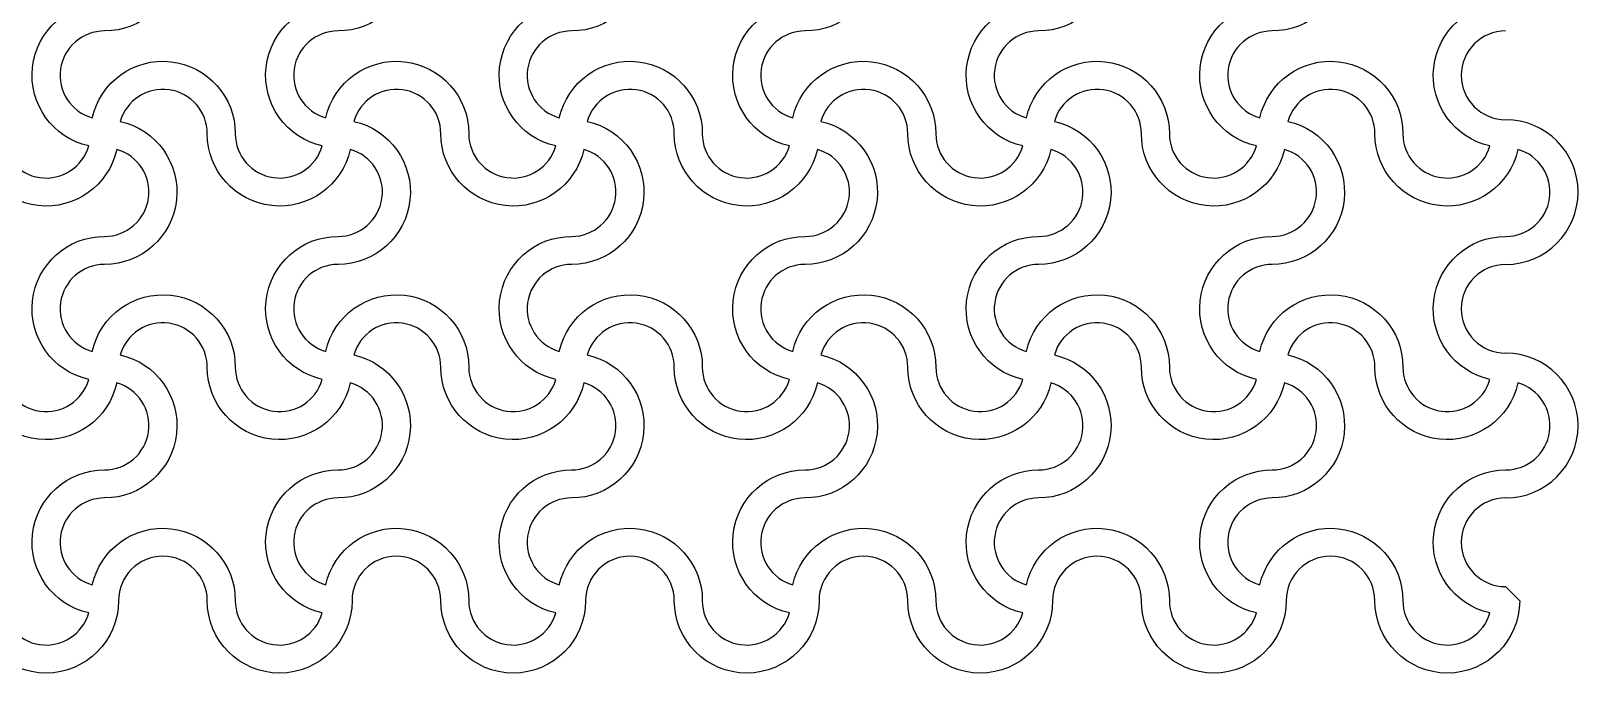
# Model space of a CAD drawing. Header units: millimetres. Extents: x 24 to 345, y 12 to 201.
# Drawn here: x 70.669 to 73.319, y 22.17 to 23.27 of the extents above; entities that cross this region are included whole.
import ezdxf

# ---------------------------------------------------------------- set-up
doc = ezdxf.new("R2010")
doc.units = ezdxf.units.MM
doc.header["$MEASUREMENT"] = 0
doc.layers.add('5th metal (rf+ground)', color=240, linetype='Continuous')

msp = doc.modelspace()

# ---------------------------------------------------------------- linework, layer by layer
at = {"layer": '5th metal (rf+ground)'}
for points in [[(70.5713, 23.49421, 0.8687853), (70.42227, 23.51524, -0.8959788), (70.3953, 23.27021, 0.8687853), (70.37427, 23.12118, -0.8959788), (70.6193, 23.09421, 0.8687853), (70.76833, 23.07318, -0.8959788), (70.7953, 23.31821, 0.8687853), (70.81633, 23.46724, -0.8959788)], [(70.5713, 23.49421, 0.8687853), (70.42227, 23.51524, -0.8959788), (70.3953, 23.27021, 0.8687853), (70.37427, 23.12118, -0.8959788), (70.6193, 23.09421, 0.8687853), (70.76833, 23.07318, -0.8959788), (70.7953, 23.31821, 0.8687853), (70.81633, 23.46724, -0.8959788)], [(70.5713, 23.49421, 0.8687853), (70.42227, 23.51524, -0.8959788), (70.3953, 23.27021, 0.8687853), (70.37427, 23.12118, -0.8959788), (70.6193, 23.09421, 0.8687853), (70.76833, 23.07318, -0.8959788), (70.7953, 23.31821, 0.8687853), (70.81633, 23.46724, -0.8959788)], [(70.5713, 23.49421, 0.8687853), (70.42227, 23.51524, -0.8959788), (70.3953, 23.27021, 0.8687853), (70.37427, 23.12118, -0.8959788), (70.6193, 23.09421, 0.8687853), (70.76833, 23.07318, -0.8959788), (70.7953, 23.31821, 0.8687853), (70.81633, 23.46724, -0.8959788)], [(70.9713, 23.49421, 0.8687853), (70.82227, 23.51524, -0.8959788), (70.7953, 23.27021, 0.8687853), (70.77427, 23.12118, -0.8959788), (71.0193, 23.09421, 0.8687853), (71.16833, 23.07318, -0.8959788), (71.1953, 23.31821, 0.8687853), (71.21633, 23.46724, -0.8959788)], [(70.9713, 23.49421, 0.8687853), (70.82227, 23.51524, -0.8959788), (70.7953, 23.27021, 0.8687853), (70.77427, 23.12118, -0.8959788), (71.0193, 23.09421, 0.8687853), (71.16833, 23.07318, -0.8959788), (71.1953, 23.31821, 0.8687853), (71.21633, 23.46724, -0.8959788)], [(70.9713, 23.49421, 0.8687853), (70.82227, 23.51524, -0.8959788), (70.7953, 23.27021, 0.8687853), (70.77427, 23.12118, -0.8959788), (71.0193, 23.09421, 0.8687853), (71.16833, 23.07318, -0.8959788), (71.1953, 23.31821, 0.8687853), (71.21633, 23.46724, -0.8959788)], [(70.9713, 23.49421, 0.8687853), (70.82227, 23.51524, -0.8959788), (70.7953, 23.27021, 0.8687853), (70.77427, 23.12118, -0.8959788), (71.0193, 23.09421, 0.8687853), (71.16833, 23.07318, -0.8959788), (71.1953, 23.31821, 0.8687853), (71.21633, 23.46724, -0.8959788)], [(71.3713, 23.49421, 0.8687853), (71.22227, 23.51524, -0.8959788), (71.1953, 23.27021, 0.8687853), (71.17427, 23.12118, -0.8959788), (71.4193, 23.09421, 0.8687853), (71.56833, 23.07318, -0.8959788), (71.5953, 23.31821, 0.8687853), (71.61633, 23.46724, -0.8959788)], [(71.3713, 23.49421, 0.8687853), (71.22227, 23.51524, -0.8959788), (71.1953, 23.27021, 0.8687853), (71.17427, 23.12118, -0.8959788), (71.4193, 23.09421, 0.8687853), (71.56833, 23.07318, -0.8959788), (71.5953, 23.31821, 0.8687853), (71.61633, 23.46724, -0.8959788)], [(71.3713, 23.49421, 0.8687853), (71.22227, 23.51524, -0.8959788), (71.1953, 23.27021, 0.8687853), (71.17427, 23.12118, -0.8959788), (71.4193, 23.09421, 0.8687853), (71.56833, 23.07318, -0.8959788), (71.5953, 23.31821, 0.8687853), (71.61633, 23.46724, -0.8959788)], [(71.3713, 23.49421, 0.8687853), (71.22227, 23.51524, -0.8959788), (71.1953, 23.27021, 0.8687853), (71.17427, 23.12118, -0.8959788), (71.4193, 23.09421, 0.8687853), (71.56833, 23.07318, -0.8959788), (71.5953, 23.31821, 0.8687853), (71.61633, 23.46724, -0.8959788)], [(71.7713, 23.49421, 0.8687853), (71.62227, 23.51524, -0.8959788), (71.5953, 23.27021, 0.8687853), (71.57427, 23.12118, -0.8959788), (71.8193, 23.09421, 0.8687853), (71.96833, 23.07318, -0.8959788), (71.9953, 23.31821, 0.8687853), (72.01633, 23.46724, -0.8959788)], [(71.7713, 23.49421, 0.8687853), (71.62227, 23.51524, -0.8959788), (71.5953, 23.27021, 0.8687853), (71.57427, 23.12118, -0.8959788), (71.8193, 23.09421, 0.8687853), (71.96833, 23.07318, -0.8959788), (71.9953, 23.31821, 0.8687853), (72.01633, 23.46724, -0.8959788)], [(71.7713, 23.49421, 0.8687853), (71.62227, 23.51524, -0.8959788), (71.5953, 23.27021, 0.8687853), (71.57427, 23.12118, -0.8959788), (71.8193, 23.09421, 0.8687853), (71.96833, 23.07318, -0.8959788), (71.9953, 23.31821, 0.8687853), (72.01633, 23.46724, -0.8959788)], [(71.7713, 23.49421, 0.8687853), (71.62227, 23.51524, -0.8959788), (71.5953, 23.27021, 0.8687853), (71.57427, 23.12118, -0.8959788), (71.8193, 23.09421, 0.8687853), (71.96833, 23.07318, -0.8959788), (71.9953, 23.31821, 0.8687853), (72.01633, 23.46724, -0.8959788)], [(72.1713, 23.49421, 0.8687853), (72.02227, 23.51524, -0.8959788), (71.9953, 23.27021, 0.8687853), (71.97427, 23.12118, -0.8959788), (72.2193, 23.09421, 0.8687853), (72.36833, 23.07318, -0.8959788), (72.3953, 23.31821, 0.8687853), (72.41633, 23.46724, -0.8959788)], [(72.1713, 23.49421, 0.8687853), (72.02227, 23.51524, -0.8959788), (71.9953, 23.27021, 0.8687853), (71.97427, 23.12118, -0.8959788), (72.2193, 23.09421, 0.8687853), (72.36833, 23.07318, -0.8959788), (72.3953, 23.31821, 0.8687853), (72.41633, 23.46724, -0.8959788)], [(72.1713, 23.49421, 0.8687853), (72.02227, 23.51524, -0.8959788), (71.9953, 23.27021, 0.8687853), (71.97427, 23.12118, -0.8959788), (72.2193, 23.09421, 0.8687853), (72.36833, 23.07318, -0.8959788), (72.3953, 23.31821, 0.8687853), (72.41633, 23.46724, -0.8959788)], [(72.1713, 23.49421, 0.8687853), (72.02227, 23.51524, -0.8959788), (71.9953, 23.27021, 0.8687853), (71.97427, 23.12118, -0.8959788), (72.2193, 23.09421, 0.8687853), (72.36833, 23.07318, -0.8959788), (72.3953, 23.31821, 0.8687853), (72.41633, 23.46724, -0.8959788)], [(72.5713, 23.49421, 0.8687853), (72.42227, 23.51524, -0.8959788), (72.3953, 23.27021, 0.8687853), (72.37427, 23.12118, -0.8959788), (72.6193, 23.09421, 0.8687853), (72.76833, 23.07318, -0.8959788), (72.7953, 23.31821, 0.8687853), (72.81633, 23.46724, -0.8959788)], [(72.5713, 23.49421, 0.8687853), (72.42227, 23.51524, -0.8959788), (72.3953, 23.27021, 0.8687853), (72.37427, 23.12118, -0.8959788), (72.6193, 23.09421, 0.8687853), (72.76833, 23.07318, -0.8959788), (72.7953, 23.31821, 0.8687853), (72.81633, 23.46724, -0.8959788)], [(72.5713, 23.49421, 0.8687853), (72.42227, 23.51524, -0.8959788), (72.3953, 23.27021, 0.8687853), (72.37427, 23.12118, -0.8959788), (72.6193, 23.09421, 0.8687853), (72.76833, 23.07318, -0.8959788), (72.7953, 23.31821, 0.8687853), (72.81633, 23.46724, -0.8959788)], [(72.5713, 23.49421, 0.8687853), (72.42227, 23.51524, -0.8959788), (72.3953, 23.27021, 0.8687853), (72.37427, 23.12118, -0.8959788), (72.6193, 23.09421, 0.8687853), (72.76833, 23.07318, -0.8959788), (72.7953, 23.31821, 0.8687853), (72.81633, 23.46724, -0.8959788)], [(72.9713, 23.49421, 0.8687853), (72.82227, 23.51524, -0.8959788), (72.7953, 23.27021, 0.8687853), (72.77427, 23.12118, -0.8959788), (73.0193, 23.09421, 0.8687853), (73.16833, 23.07318, -0.8959788), (73.1953, 23.31821, 0.8687853), (73.21633, 23.46724, -0.8959788)], [(72.9713, 23.49421, 0.8687853), (72.82227, 23.51524, -0.8959788), (72.7953, 23.27021, 0.8687853), (72.77427, 23.12118, -0.8959788), (73.0193, 23.09421, 0.8687853), (73.16833, 23.07318, -0.8959788), (73.1953, 23.31821, 0.8687853), (73.21633, 23.46724, -0.8959788)], [(72.9713, 23.49421, 0.8687853), (72.82227, 23.51524, -0.8959788), (72.7953, 23.27021, 0.8687853), (72.77427, 23.12118, -0.8959788), (73.0193, 23.09421, 0.8687853), (73.16833, 23.07318, -0.8959788), (73.1953, 23.31821, 0.8687853), (73.21633, 23.46724, -0.8959788)], [(72.9713, 23.49421, 0.8687853), (72.82227, 23.51524, -0.8959788), (72.7953, 23.27021, 0.8687853), (72.77427, 23.12118, -0.8959788), (73.0193, 23.09421, 0.8687853), (73.16833, 23.07318, -0.8959788), (73.1953, 23.31821, 0.8687853), (73.21633, 23.46724, -0.8959788)], [(70.5713, 23.09421, 0.8687853), (70.42227, 23.11524, -0.8959788), (70.3953, 22.87021, 0.8687853), (70.37427, 22.72118, -0.8959788), (70.6193, 22.69421, 0.8687853), (70.76833, 22.67318, -0.8959788), (70.7953, 22.91821, 0.8687853), (70.81633, 23.06724, -0.8959788)], [(70.5713, 23.09421, 0.8687853), (70.42227, 23.11524, -0.8959788), (70.3953, 22.87021, 0.8687853), (70.37427, 22.72118, -0.8959788), (70.6193, 22.69421, 0.8687853), (70.76833, 22.67318, -0.8959788), (70.7953, 22.91821, 0.8687853), (70.81633, 23.06724, -0.8959788)], [(70.5713, 23.09421, 0.8687853), (70.42227, 23.11524, -0.8959788), (70.3953, 22.87021, 0.8687853), (70.37427, 22.72118, -0.8959788), (70.6193, 22.69421, 0.8687853), (70.76833, 22.67318, -0.8959788), (70.7953, 22.91821, 0.8687853), (70.81633, 23.06724, -0.8959788)], [(70.5713, 23.09421, 0.8687853), (70.42227, 23.11524, -0.8959788), (70.3953, 22.87021, 0.8687853), (70.37427, 22.72118, -0.8959788), (70.6193, 22.69421, 0.8687853), (70.76833, 22.67318, -0.8959788), (70.7953, 22.91821, 0.8687853), (70.81633, 23.06724, -0.8959788)], [(70.9713, 23.09421, 0.8687853), (70.82227, 23.11524, -0.8959788), (70.7953, 22.87021, 0.8687853), (70.77427, 22.72118, -0.8959788), (71.0193, 22.69421, 0.8687853), (71.16833, 22.67318, -0.8959788), (71.1953, 22.91821, 0.8687853), (71.21633, 23.06724, -0.8959788)], [(70.9713, 23.09421, 0.8687853), (70.82227, 23.11524, -0.8959788), (70.7953, 22.87021, 0.8687853), (70.77427, 22.72118, -0.8959788), (71.0193, 22.69421, 0.8687853), (71.16833, 22.67318, -0.8959788), (71.1953, 22.91821, 0.8687853), (71.21633, 23.06724, -0.8959788)], [(70.9713, 23.09421, 0.8687853), (70.82227, 23.11524, -0.8959788), (70.7953, 22.87021, 0.8687853), (70.77427, 22.72118, -0.8959788), (71.0193, 22.69421, 0.8687853), (71.16833, 22.67318, -0.8959788), (71.1953, 22.91821, 0.8687853), (71.21633, 23.06724, -0.8959788)], [(70.9713, 23.09421, 0.8687853), (70.82227, 23.11524, -0.8959788), (70.7953, 22.87021, 0.8687853), (70.77427, 22.72118, -0.8959788), (71.0193, 22.69421, 0.8687853), (71.16833, 22.67318, -0.8959788), (71.1953, 22.91821, 0.8687853), (71.21633, 23.06724, -0.8959788)], [(71.3713, 23.09421, 0.8687853), (71.22227, 23.11524, -0.8959788), (71.1953, 22.87021, 0.8687853), (71.17427, 22.72118, -0.8959788), (71.4193, 22.69421, 0.8687853), (71.56833, 22.67318, -0.8959788), (71.5953, 22.91821, 0.8687853), (71.61633, 23.06724, -0.8959788)], [(71.3713, 23.09421, 0.8687853), (71.22227, 23.11524, -0.8959788), (71.1953, 22.87021, 0.8687853), (71.17427, 22.72118, -0.8959788), (71.4193, 22.69421, 0.8687853), (71.56833, 22.67318, -0.8959788), (71.5953, 22.91821, 0.8687853), (71.61633, 23.06724, -0.8959788)], [(71.3713, 23.09421, 0.8687853), (71.22227, 23.11524, -0.8959788), (71.1953, 22.87021, 0.8687853), (71.17427, 22.72118, -0.8959788), (71.4193, 22.69421, 0.8687853), (71.56833, 22.67318, -0.8959788), (71.5953, 22.91821, 0.8687853), (71.61633, 23.06724, -0.8959788)], [(71.3713, 23.09421, 0.8687853), (71.22227, 23.11524, -0.8959788), (71.1953, 22.87021, 0.8687853), (71.17427, 22.72118, -0.8959788), (71.4193, 22.69421, 0.8687853), (71.56833, 22.67318, -0.8959788), (71.5953, 22.91821, 0.8687853), (71.61633, 23.06724, -0.8959788)], [(71.7713, 23.09421, 0.8687853), (71.62227, 23.11524, -0.8959788), (71.5953, 22.87021, 0.8687853), (71.57427, 22.72118, -0.8959788), (71.8193, 22.69421, 0.8687853), (71.96833, 22.67318, -0.8959788), (71.9953, 22.91821, 0.8687853), (72.01633, 23.06724, -0.8959788)], [(71.7713, 23.09421, 0.8687853), (71.62227, 23.11524, -0.8959788), (71.5953, 22.87021, 0.8687853), (71.57427, 22.72118, -0.8959788), (71.8193, 22.69421, 0.8687853), (71.96833, 22.67318, -0.8959788), (71.9953, 22.91821, 0.8687853), (72.01633, 23.06724, -0.8959788)], [(71.7713, 23.09421, 0.8687853), (71.62227, 23.11524, -0.8959788), (71.5953, 22.87021, 0.8687853), (71.57427, 22.72118, -0.8959788), (71.8193, 22.69421, 0.8687853), (71.96833, 22.67318, -0.8959788), (71.9953, 22.91821, 0.8687853), (72.01633, 23.06724, -0.8959788)], [(71.7713, 23.09421, 0.8687853), (71.62227, 23.11524, -0.8959788), (71.5953, 22.87021, 0.8687853), (71.57427, 22.72118, -0.8959788), (71.8193, 22.69421, 0.8687853), (71.96833, 22.67318, -0.8959788), (71.9953, 22.91821, 0.8687853), (72.01633, 23.06724, -0.8959788)], [(72.1713, 23.09421, 0.8687853), (72.02227, 23.11524, -0.8959788), (71.9953, 22.87021, 0.8687853), (71.97427, 22.72118, -0.8959788), (72.2193, 22.69421, 0.8687853), (72.36833, 22.67318, -0.8959788), (72.3953, 22.91821, 0.8687853), (72.41633, 23.06724, -0.8959788)], [(72.1713, 23.09421, 0.8687853), (72.02227, 23.11524, -0.8959788), (71.9953, 22.87021, 0.8687853), (71.97427, 22.72118, -0.8959788), (72.2193, 22.69421, 0.8687853), (72.36833, 22.67318, -0.8959788), (72.3953, 22.91821, 0.8687853), (72.41633, 23.06724, -0.8959788)], [(72.1713, 23.09421, 0.8687853), (72.02227, 23.11524, -0.8959788), (71.9953, 22.87021, 0.8687853), (71.97427, 22.72118, -0.8959788), (72.2193, 22.69421, 0.8687853), (72.36833, 22.67318, -0.8959788), (72.3953, 22.91821, 0.8687853), (72.41633, 23.06724, -0.8959788)], [(72.1713, 23.09421, 0.8687853), (72.02227, 23.11524, -0.8959788), (71.9953, 22.87021, 0.8687853), (71.97427, 22.72118, -0.8959788), (72.2193, 22.69421, 0.8687853), (72.36833, 22.67318, -0.8959788), (72.3953, 22.91821, 0.8687853), (72.41633, 23.06724, -0.8959788)], [(72.5713, 23.09421, 0.8687853), (72.42227, 23.11524, -0.8959788), (72.3953, 22.87021, 0.8687853), (72.37427, 22.72118, -0.8959788), (72.6193, 22.69421, 0.8687853), (72.76833, 22.67318, -0.8959788), (72.7953, 22.91821, 0.8687853), (72.81633, 23.06724, -0.8959788)], [(72.5713, 23.09421, 0.8687853), (72.42227, 23.11524, -0.8959788), (72.3953, 22.87021, 0.8687853), (72.37427, 22.72118, -0.8959788), (72.6193, 22.69421, 0.8687853), (72.76833, 22.67318, -0.8959788), (72.7953, 22.91821, 0.8687853), (72.81633, 23.06724, -0.8959788)], [(72.5713, 23.09421, 0.8687853), (72.42227, 23.11524, -0.8959788), (72.3953, 22.87021, 0.8687853), (72.37427, 22.72118, -0.8959788), (72.6193, 22.69421, 0.8687853), (72.76833, 22.67318, -0.8959788), (72.7953, 22.91821, 0.8687853), (72.81633, 23.06724, -0.8959788)], [(72.5713, 23.09421, 0.8687853), (72.42227, 23.11524, -0.8959788), (72.3953, 22.87021, 0.8687853), (72.37427, 22.72118, -0.8959788), (72.6193, 22.69421, 0.8687853), (72.76833, 22.67318, -0.8959788), (72.7953, 22.91821, 0.8687853), (72.81633, 23.06724, -0.8959788)], [(72.9713, 23.09421, 0.8687853), (72.82227, 23.11524, -0.8959788), (72.7953, 22.87021, 0.8687853), (72.77427, 22.72118, -0.8959788), (73.0193, 22.69421, 0.8687853), (73.16833, 22.67318, -0.8959788), (73.1953, 22.91821, 0.8687853), (73.21633, 23.06724, -0.8959788)], [(72.9713, 23.09421, 0.8687853), (72.82227, 23.11524, -0.8959788), (72.7953, 22.87021, 0.8687853), (72.77427, 22.72118, -0.8959788), (73.0193, 22.69421, 0.8687853), (73.16833, 22.67318, -0.8959788), (73.1953, 22.91821, 0.8687853), (73.21633, 23.06724, -0.8959788)], [(72.9713, 23.09421, 0.8687853), (72.82227, 23.11524, -0.8959788), (72.7953, 22.87021, 0.8687853), (72.77427, 22.72118, -0.8959788), (73.0193, 22.69421, 0.8687853), (73.16833, 22.67318, -0.8959788), (73.1953, 22.91821, 0.8687853), (73.21633, 23.06724, -0.8959788)], [(72.9713, 23.09421, 0.8687853), (72.82227, 23.11524, -0.8959788), (72.7953, 22.87021, 0.8687853), (72.77427, 22.72118, -0.8959788), (73.0193, 22.69421, 0.8687853), (73.16833, 22.67318, -0.8959788), (73.1953, 22.91821, 0.8687853), (73.21633, 23.06724, -0.8959788)], [(70.5713, 22.69421, 0.8687853), (70.42227, 22.71524, -0.8959788), (70.3953, 22.47021, 0.8687853), (70.37427, 22.32118, -0.8959788), (70.6193, 22.29421, 0.8687853), (70.76833, 22.27318, -0.8959788), (70.7953, 22.51821, 0.8687853), (70.81633, 22.66724, -0.8959788)], [(70.5713, 22.69421, 0.8687853), (70.42227, 22.71524, -0.8959788), (70.3953, 22.47021, 0.8687853), (70.37427, 22.32118, -0.8959788), (70.6193, 22.29421, 0.8687853), (70.76833, 22.27318, -0.8959788), (70.7953, 22.51821, 0.8687853), (70.81633, 22.66724, -0.8959788)], [(70.5713, 22.69421, 0.8687853), (70.42227, 22.71524, -0.8959788), (70.3953, 22.47021, 0.8687853), (70.37427, 22.32118, -0.8959788), (70.6193, 22.29421, 0.8687853), (70.76833, 22.27318, -0.8959788), (70.7953, 22.51821, 0.8687853), (70.81633, 22.66724, -0.8959788)], [(70.5713, 22.69421, 0.8687853), (70.42227, 22.71524, -0.8959788), (70.3953, 22.47021, 0.8687853), (70.37427, 22.32118, -0.8959788), (70.6193, 22.29421, 0.8687853), (70.76833, 22.27318, -0.8959788), (70.7953, 22.51821, 0.8687853), (70.81633, 22.66724, -0.8959788)], [(70.9713, 22.69421, 0.8687853), (70.82227, 22.71524, -0.8959788), (70.7953, 22.47021, 0.8687853), (70.77427, 22.32118, -0.8959788), (71.0193, 22.29421, 0.8687853), (71.16833, 22.27318, -0.8959788), (71.1953, 22.51821, 0.8687853), (71.21633, 22.66724, -0.8959788)], [(70.9713, 22.69421, 0.8687853), (70.82227, 22.71524, -0.8959788), (70.7953, 22.47021, 0.8687853), (70.77427, 22.32118, -0.8959788), (71.0193, 22.29421, 0.8687853), (71.16833, 22.27318, -0.8959788), (71.1953, 22.51821, 0.8687853), (71.21633, 22.66724, -0.8959788)], [(70.9713, 22.69421, 0.8687853), (70.82227, 22.71524, -0.8959788), (70.7953, 22.47021, 0.8687853), (70.77427, 22.32118, -0.8959788), (71.0193, 22.29421, 0.8687853), (71.16833, 22.27318, -0.8959788), (71.1953, 22.51821, 0.8687853), (71.21633, 22.66724, -0.8959788)], [(70.9713, 22.69421, 0.8687853), (70.82227, 22.71524, -0.8959788), (70.7953, 22.47021, 0.8687853), (70.77427, 22.32118, -0.8959788), (71.0193, 22.29421, 0.8687853), (71.16833, 22.27318, -0.8959788), (71.1953, 22.51821, 0.8687853), (71.21633, 22.66724, -0.8959788)], [(71.3713, 22.69421, 0.8687853), (71.22227, 22.71524, -0.8959788), (71.1953, 22.47021, 0.8687853), (71.17427, 22.32118, -0.8959788), (71.4193, 22.29421, 0.8687853), (71.56833, 22.27318, -0.8959788), (71.5953, 22.51821, 0.8687853), (71.61633, 22.66724, -0.8959788)], [(71.3713, 22.69421, 0.8687853), (71.22227, 22.71524, -0.8959788), (71.1953, 22.47021, 0.8687853), (71.17427, 22.32118, -0.8959788), (71.4193, 22.29421, 0.8687853), (71.56833, 22.27318, -0.8959788), (71.5953, 22.51821, 0.8687853), (71.61633, 22.66724, -0.8959788)], [(71.3713, 22.69421, 0.8687853), (71.22227, 22.71524, -0.8959788), (71.1953, 22.47021, 0.8687853), (71.17427, 22.32118, -0.8959788), (71.4193, 22.29421, 0.8687853), (71.56833, 22.27318, -0.8959788), (71.5953, 22.51821, 0.8687853), (71.61633, 22.66724, -0.8959788)], [(71.3713, 22.69421, 0.8687853), (71.22227, 22.71524, -0.8959788), (71.1953, 22.47021, 0.8687853), (71.17427, 22.32118, -0.8959788), (71.4193, 22.29421, 0.8687853), (71.56833, 22.27318, -0.8959788), (71.5953, 22.51821, 0.8687853), (71.61633, 22.66724, -0.8959788)], [(71.7713, 22.69421, 0.8687853), (71.62227, 22.71524, -0.8959788), (71.5953, 22.47021, 0.8687853), (71.57427, 22.32118, -0.8959788), (71.8193, 22.29421, 0.8687853), (71.96833, 22.27318, -0.8959788), (71.9953, 22.51821, 0.8687853), (72.01633, 22.66724, -0.8959788)], [(71.7713, 22.69421, 0.8687853), (71.62227, 22.71524, -0.8959788), (71.5953, 22.47021, 0.8687853), (71.57427, 22.32118, -0.8959788), (71.8193, 22.29421, 0.8687853), (71.96833, 22.27318, -0.8959788), (71.9953, 22.51821, 0.8687853), (72.01633, 22.66724, -0.8959788)], [(71.7713, 22.69421, 0.8687853), (71.62227, 22.71524, -0.8959788), (71.5953, 22.47021, 0.8687853), (71.57427, 22.32118, -0.8959788), (71.8193, 22.29421, 0.8687853), (71.96833, 22.27318, -0.8959788), (71.9953, 22.51821, 0.8687853), (72.01633, 22.66724, -0.8959788)], [(71.7713, 22.69421, 0.8687853), (71.62227, 22.71524, -0.8959788), (71.5953, 22.47021, 0.8687853), (71.57427, 22.32118, -0.8959788), (71.8193, 22.29421, 0.8687853), (71.96833, 22.27318, -0.8959788), (71.9953, 22.51821, 0.8687853), (72.01633, 22.66724, -0.8959788)], [(72.1713, 22.69421, 0.8687853), (72.02227, 22.71524, -0.8959788), (71.9953, 22.47021, 0.8687853), (71.97427, 22.32118, -0.8959788), (72.2193, 22.29421, 0.8687853), (72.36833, 22.27318, -0.8959788), (72.3953, 22.51821, 0.8687853), (72.41633, 22.66724, -0.8959788)], [(72.1713, 22.69421, 0.8687853), (72.02227, 22.71524, -0.8959788), (71.9953, 22.47021, 0.8687853), (71.97427, 22.32118, -0.8959788), (72.2193, 22.29421, 0.8687853), (72.36833, 22.27318, -0.8959788), (72.3953, 22.51821, 0.8687853), (72.41633, 22.66724, -0.8959788)], [(72.1713, 22.69421, 0.8687853), (72.02227, 22.71524, -0.8959788), (71.9953, 22.47021, 0.8687853), (71.97427, 22.32118, -0.8959788), (72.2193, 22.29421, 0.8687853), (72.36833, 22.27318, -0.8959788), (72.3953, 22.51821, 0.8687853), (72.41633, 22.66724, -0.8959788)], [(72.1713, 22.69421, 0.8687853), (72.02227, 22.71524, -0.8959788), (71.9953, 22.47021, 0.8687853), (71.97427, 22.32118, -0.8959788), (72.2193, 22.29421, 0.8687853), (72.36833, 22.27318, -0.8959788), (72.3953, 22.51821, 0.8687853), (72.41633, 22.66724, -0.8959788)], [(72.5713, 22.69421, 0.8687853), (72.42227, 22.71524, -0.8959788), (72.3953, 22.47021, 0.8687853), (72.37427, 22.32118, -0.8959788), (72.6193, 22.29421, 0.8687853), (72.76833, 22.27318, -0.8959788), (72.7953, 22.51821, 0.8687853), (72.81633, 22.66724, -0.8959788)], [(72.5713, 22.69421, 0.8687853), (72.42227, 22.71524, -0.8959788), (72.3953, 22.47021, 0.8687853), (72.37427, 22.32118, -0.8959788), (72.6193, 22.29421, 0.8687853), (72.76833, 22.27318, -0.8959788), (72.7953, 22.51821, 0.8687853), (72.81633, 22.66724, -0.8959788)], [(72.5713, 22.69421, 0.8687853), (72.42227, 22.71524, -0.8959788), (72.3953, 22.47021, 0.8687853), (72.37427, 22.32118, -0.8959788), (72.6193, 22.29421, 0.8687853), (72.76833, 22.27318, -0.8959788), (72.7953, 22.51821, 0.8687853), (72.81633, 22.66724, -0.8959788)], [(72.5713, 22.69421, 0.8687853), (72.42227, 22.71524, -0.8959788), (72.3953, 22.47021, 0.8687853), (72.37427, 22.32118, -0.8959788), (72.6193, 22.29421, 0.8687853), (72.76833, 22.27318, -0.8959788), (72.7953, 22.51821, 0.8687853), (72.81633, 22.66724, -0.8959788)], [(72.9713, 22.69421, 0.8687853), (72.82227, 22.71524, -0.8959788), (72.7953, 22.47021, 0.8687853), (72.77427, 22.32118, -0.8959788), (73.0193, 22.29421, 0.8687853), (73.16833, 22.27318, -0.8959788), (73.1953, 22.51821, 0.8687853), (73.21633, 22.66724, -0.8959788)], [(72.9713, 22.69421, 0.8687853), (72.82227, 22.71524, -0.8959788), (72.7953, 22.47021, 0.8687853), (72.77427, 22.32118, -0.8959788), (73.0193, 22.29421, 0.8687853), (73.16833, 22.27318, -0.8959788), (73.1953, 22.51821, 0.8687853), (73.21633, 22.66724, -0.8959788)], [(72.9713, 22.69421, 0.8687853), (72.82227, 22.71524, -0.8959788), (72.7953, 22.47021, 0.8687853), (72.77427, 22.32118, -0.8959788), (73.0193, 22.29421, 0.8687853), (73.16833, 22.27318, -0.8959788), (73.1953, 22.51821, 0.8687853), (73.21633, 22.66724, -0.8959788)], [(72.9713, 22.69421, 0.8687853), (72.82227, 22.71524, -0.8959788), (72.7953, 22.47021, 0.8687853), (72.77427, 22.32118, -0.8959788), (73.0193, 22.29421, 0.8687853), (73.16833, 22.27318, -0.8959788), (73.1953, 22.51821, 0.8687853), (73.21633, 22.66724, -0.8959788)]]:
    msp.add_lwpolyline(points, format="xyb", close=True, dxfattribs=at)
msp.add_lwpolyline([(73.1953, 22.47021, 1), (73.1953, 22.31821), (73.2193, 22.29421, -1), (72.9713, 22.29421, 1), (72.8193, 22.29421, -1), (72.5713, 22.29421, 1), (72.4193, 22.29421, -1), (72.1713, 22.29421, 1), (72.0193, 22.29421, -1), (71.7713, 22.29421, 1), (71.6193, 22.29421, -1), (71.3713, 22.29421, 1), (71.2193, 22.29421, -1), (70.9713, 22.29421, 1), (70.8193, 22.29421, -1), (70.5713, 22.29421, 1)], format="xyb", dxfattribs=at)
msp.add_lwpolyline([(73.1953, 22.47021, 1), (73.1953, 22.31821), (73.2193, 22.29421, -1), (72.9713, 22.29421, 1), (72.8193, 22.29421, -1), (72.5713, 22.29421, 1), (72.4193, 22.29421, -1), (72.1713, 22.29421, 1), (72.0193, 22.29421, -1), (71.7713, 22.29421, 1), (71.6193, 22.29421, -1), (71.3713, 22.29421, 1), (71.2193, 22.29421, -1), (70.9713, 22.29421, 1), (70.8193, 22.29421, -1), (70.5713, 22.29421, 1)], format="xyb", dxfattribs=at)
msp.add_lwpolyline([(73.1953, 22.47021, 1), (73.1953, 22.31821), (73.2193, 22.29421, -1), (72.9713, 22.29421, 1), (72.8193, 22.29421, -1), (72.5713, 22.29421, 1), (72.4193, 22.29421, -1), (72.1713, 22.29421, 1), (72.0193, 22.29421, -1), (71.7713, 22.29421, 1), (71.6193, 22.29421, -1), (71.3713, 22.29421, 1), (71.2193, 22.29421, -1), (70.9713, 22.29421, 1), (70.8193, 22.29421, -1), (70.5713, 22.29421, 1)], format="xyb", dxfattribs=at)
msp.add_lwpolyline([(73.1953, 22.47021, 1), (73.1953, 22.31821), (73.2193, 22.29421, -1), (72.9713, 22.29421, 1), (72.8193, 22.29421, -1), (72.5713, 22.29421, 1), (72.4193, 22.29421, -1), (72.1713, 22.29421, 1), (72.0193, 22.29421, -1), (71.7713, 22.29421, 1), (71.6193, 22.29421, -1), (71.3713, 22.29421, 1), (71.2193, 22.29421, -1), (70.9713, 22.29421, 1), (70.8193, 22.29421, -1), (70.5713, 22.29421, 1)], format="xyb", dxfattribs=at)
for centre, radius, start, end in [((73.1953, 23.19421), 0.076, 90, 270), ((73.1953, 23.19421), 0.076, 90, 270), ((73.1953, 23.19421), 0.076, 90, 270), ((73.1953, 23.19421), 0.076, 90, 270), ((73.1953, 22.99421), 0.124, 270, 90), ((73.1953, 22.99421), 0.124, 270, 90), ((73.1953, 22.99421), 0.124, 270, 90), ((73.1953, 22.99421), 0.124, 270, 90), ((73.1953, 22.79421), 0.076, 90, 270), ((73.1953, 22.79421), 0.076, 90, 270), ((73.1953, 22.79421), 0.076, 90, 270), ((73.1953, 22.79421), 0.076, 90, 270), ((73.1953, 22.59421), 0.124, 270, 90), ((73.1953, 22.59421), 0.124, 270, 90), ((73.1953, 22.59421), 0.124, 270, 90), ((73.1953, 22.59421), 0.124, 270, 90)]:
    msp.add_arc(centre, radius, start, end, dxfattribs=at)

doc.saveas('drawing.dxf')
